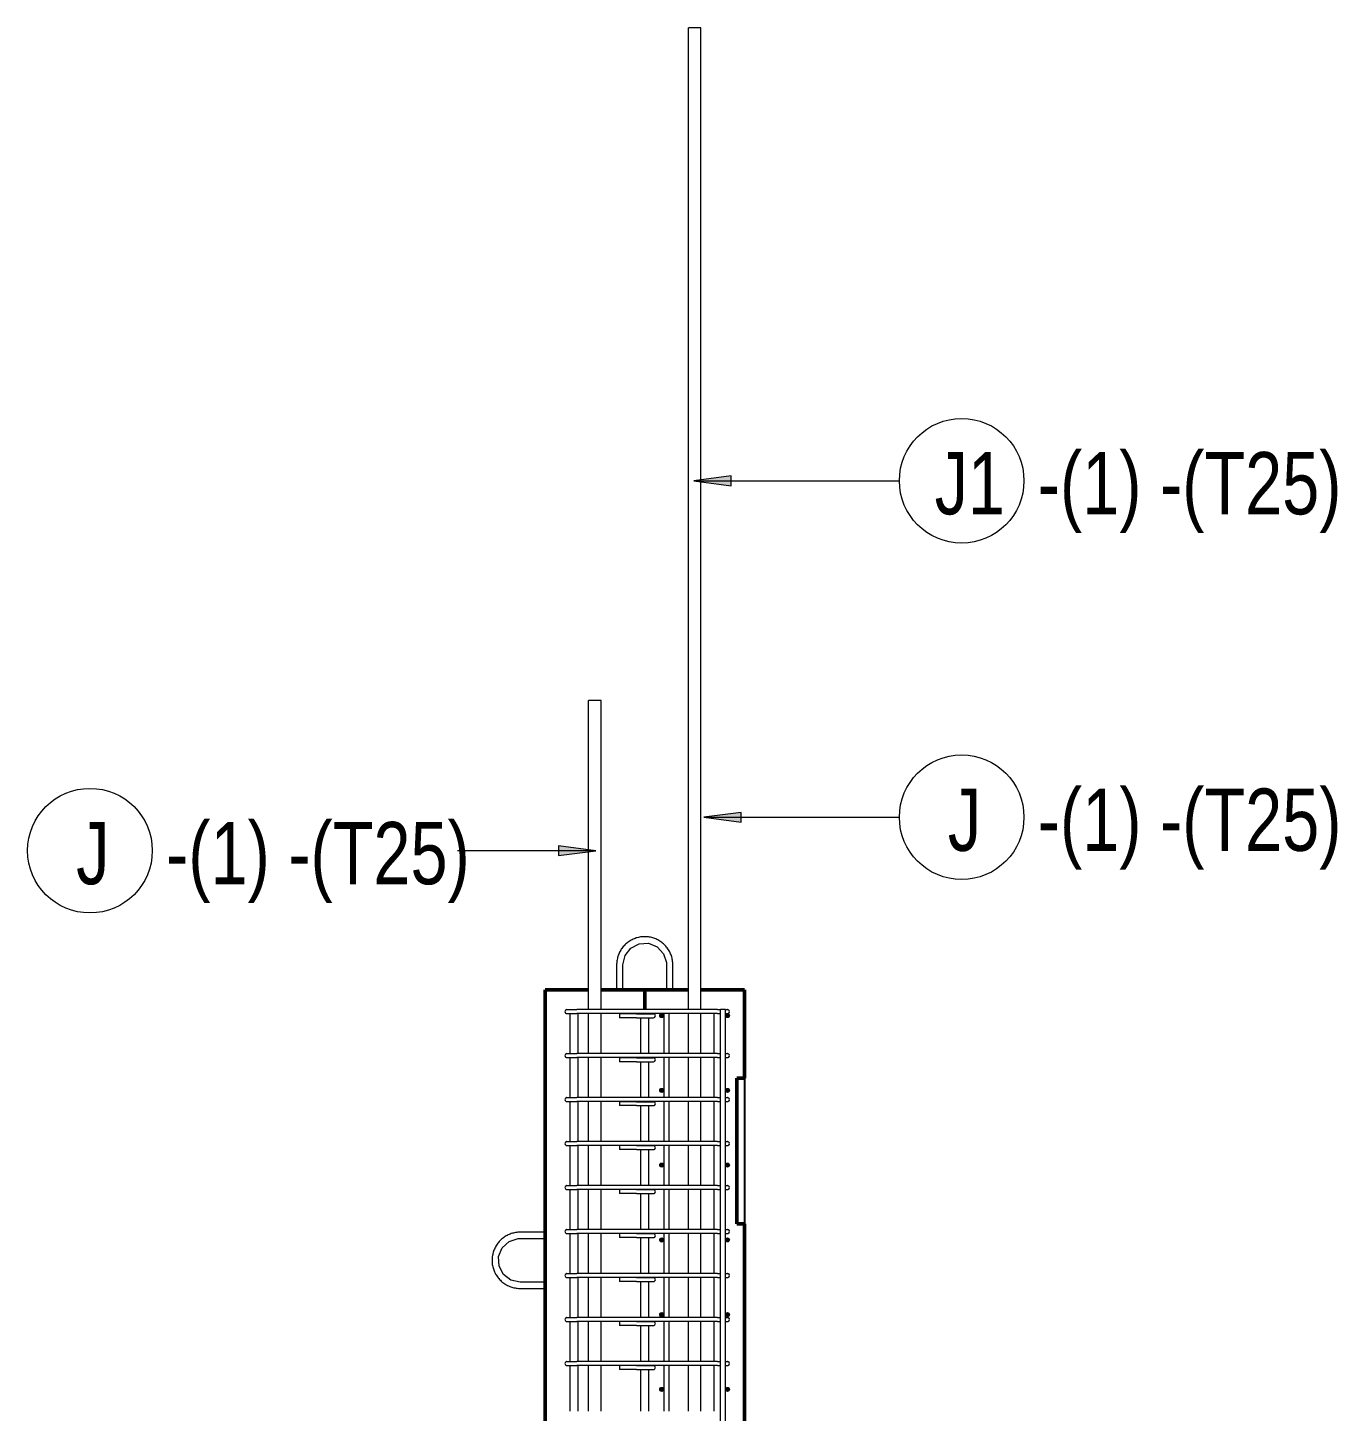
# Model space of a CAD drawing. Header units: millimetres. Extents: x 18954 to 39483, y -1618 to 21231.
# Drawn here: x 19027 to 21654, y 2194 to 4970 of the extents above; entities that cross this region are included whole.
import ezdxf

# ---------------------------------------------------------------- set-up
doc = ezdxf.new("R2010")
doc.units = ezdxf.units.MM
for name, color, linetype, lineweight in [('A-GENM', 13, 'Continuous', 18), ('A-WALL', 113, 'Continuous', 25), ('S-RBAR', 171, 'Continuous', 18), ('S-RBAR-IDEN', 171, 'Continuous', 9)]:
    doc.layers.add(name, color=color, linetype=linetype, lineweight=lineweight)
doc.styles.add('Nirmala UI Semilight', font='NirmalaS.ttf', dxfattribs={"width": 0.8, "height": 125})

# ---------------------------------------------------------------- blocks, each defined once
blk = doc.blocks.new('12_7Ø_ Lifting Insert_COLUMN - 12_9Ø Lifting insert-1653057-Elevation Right 3')
at = {"layer": 'A-GENM'}
for p, q in [((20064.6, 2553.3), (20014.6, 2553.3)), ((20014.6, 2540.6), (20064.6, 2540.6)), ((20064.6, 2453.3), (20014.6, 2453.3)), ((20014.6, 2440.6), (20064.6, 2440.6))]:
    blk.add_line(p, q, dxfattribs=at)
at = {"layer": 'A-GENM', "flags": 128}
for points in [[(20014.6, 2553.3), (20012.3, 2553.3), (20010.1, 2553.2), (20007.8, 2552.9), (20005.6, 2552.6), (20003.4, 2552.2), (20001.2, 2551.7), (19999, 2551.2), (19996.8, 2550.5), (19994.7, 2549.7), (19992.6, 2548.9), (19990.6, 2548), (19988.5, 2547), (19986.6, 2545.9), (19984.6, 2544.7), (19982.8, 2543.5), (19980.9, 2542.2), (19979.1, 2540.8), (19977.4, 2539.4), (19975.7, 2537.8), (19974.1, 2536.3), (19972.6, 2534.6), (19971.1, 2532.9), (19969.7, 2531.1), (19968.4, 2529.3), (19967.2, 2527.4), (19966, 2525.5), (19964.9, 2523.6), (19963.8, 2521.6), (19962.9, 2519.5), (19962, 2517.4), (19961.3, 2515.3), (19960.6, 2513.2), (19960, 2511), (19959.5, 2508.8), (19959, 2506.6), (19958.7, 2504.3), (19958.5, 2502.1), (19958.3, 2499.9), (19958.2, 2497.6), (19958.2, 2495.4), (19958.4, 2493.1), (19958.6, 2490.9), (19958.8, 2488.6), (19959.2, 2486.4), (19959.7, 2484.2), (19960.2, 2482), (19960.9, 2479.9), (19961.6, 2477.7), (19962.4, 2475.6), (19963.3, 2473.6), (19964.3, 2471.5), (19965.4, 2469.5), (19966.5, 2467.6), (19967.7, 2465.7), (19969, 2463.8), (19970.4, 2462), (19971.8, 2460.3), (19973.3, 2458.6), (19974.9, 2457), (19976.5, 2455.4), (19978.2, 2454), (19979.9, 2452.5), (19981.8, 2451.2), (19983.6, 2449.9), (19985.5, 2448.7), (19987.5, 2447.6), (19989.5, 2446.5), (19991.5, 2445.6), (19993.6, 2444.7), (19995.7, 2443.9), (19997.8, 2443.2), (20000, 2442.6), (20002.2, 2442), (20004.4, 2441.6), (20006.6, 2441.2), (20008.9, 2440.9), (20011.1, 2440.8), (20013.4, 2440.7), (20014.6, 2440.6)], [(20014.6, 2453.3), (19996.2, 2457.4), (19981.2, 2468.9), (19972.4, 2485.6), (19971.5, 2504.4), (19978.7, 2521.8), (19992.5, 2534.7), (20010.4, 2540.5), (20014.6, 2540.6)]]:
    blk.add_lwpolyline(points, dxfattribs=at)
blk = doc.blocks.new('12_7Ø_ Lifting Insert_COLUMN - 12_9Ø Lifting insert-V1-Elevation Right 3')
at = {"layer": 'A-GENM'}
for p, q in [((20208.2, 3090), (20208.2, 3040)), ((20220.9, 3040), (20220.9, 3090)), ((20308.2, 3090), (20308.2, 3040)), ((20320.9, 3040), (20320.9, 3090))]:
    blk.add_line(p, q, dxfattribs=at)
at = {"layer": 'A-GENM', "flags": 128}
for points in [[(20320.9, 3090), (20320.9, 3092.3), (20320.7, 3094.5), (20320.5, 3096.7), (20320.2, 3099), (20319.8, 3101.2), (20319.3, 3103.4), (20318.7, 3105.6), (20318.1, 3107.7), (20317.3, 3109.9), (20316.5, 3111.9), (20315.6, 3114), (20314.6, 3116), (20313.5, 3118), (20312.3, 3119.9), (20311.1, 3121.8), (20309.8, 3123.7), (20308.4, 3125.4), (20306.9, 3127.2), (20305.4, 3128.8), (20303.8, 3130.4), (20302.2, 3132), (20300.5, 3133.4), (20298.7, 3134.8), (20296.9, 3136.2), (20295, 3137.4), (20293.1, 3138.6), (20291.1, 3139.7), (20289.1, 3140.7), (20287.1, 3141.7), (20285, 3142.5), (20282.9, 3143.3), (20280.7, 3144), (20278.6, 3144.6), (20276.4, 3145.1), (20274.1, 3145.5), (20271.9, 3145.9), (20269.7, 3146.1), (20267.4, 3146.3), (20265.2, 3146.3), (20262.9, 3146.3), (20260.7, 3146.2), (20258.4, 3146), (20256.2, 3145.7), (20254, 3145.3), (20251.8, 3144.9), (20249.6, 3144.3), (20247.4, 3143.7), (20245.3, 3142.9), (20243.2, 3142.1), (20241.1, 3141.2), (20239.1, 3140.3), (20237.1, 3139.2), (20235.2, 3138.1), (20233.3, 3136.8), (20231.4, 3135.6), (20229.6, 3134.2), (20227.9, 3132.8), (20226.2, 3131.3), (20224.6, 3129.7), (20223, 3128.1), (20221.5, 3126.4), (20220.1, 3124.6), (20218.8, 3122.8), (20217.5, 3121), (20216.3, 3119), (20215.2, 3117.1), (20214.1, 3115.1), (20213.2, 3113.1), (20212.3, 3111), (20211.5, 3108.9), (20210.8, 3106.7), (20210.1, 3104.6), (20209.6, 3102.4), (20209.1, 3100.2), (20208.8, 3098), (20208.5, 3095.7), (20208.3, 3093.5), (20208.2, 3091.2), (20208.2, 3090)], [(20220.9, 3090), (20225, 3108.4), (20236.4, 3123.4), (20253.1, 3132.1), (20272, 3133), (20289.4, 3125.9), (20302.2, 3112.1), (20308, 3094.2), (20308.2, 3090)]]:
    blk.add_lwpolyline(points, dxfattribs=at)
blk = doc.blocks.new('M_Rebar Tag_rfa MARK - ARROW-794226-Elevation Right 3')
at = {"layer": 'S-RBAR-IDEN'}
blk.add_circle((20899.4, -168.2), 125, dxfattribs=at)

msp = doc.modelspace()

# ---------------------------------------------------------------- hatches: boundary and pattern name
at = {"layer": 'S-RBAR'}
h = msp.add_hatch(color=256, dxfattribs=at)
edge = h.paths.add_edge_path()
edge.add_arc((20298.5695, 2988), 4, 0, 360)
for points in [[(20298.5695, 2984), (20302.5695, 2988), (20298.5695, 2992), (20294.89499, 2987.67451)], [(20430.5695, 2984), (20434.5695, 2988), (20430.5695, 2992), (20426.5695, 2988)], [(20298.5695, 2834.03448), (20302.5695, 2838.03448), (20298.5695, 2842.03448), (20294.89499, 2837.70899), (20297.69507, 2834.90892)], [(20430.5695, 2834.03448), (20434.5695, 2838.03448), (20430.5695, 2842.03448), (20426.5695, 2838.03448), (20429.69507, 2834.90892)], [(20298.5695, 2684.06897), (20302.5695, 2688.06897), (20298.5695, 2692.06897), (20294.89499, 2687.74347)], [(20430.5695, 2684.06897), (20434.5695, 2688.06897), (20430.5695, 2692.06897), (20426.5695, 2688.06897)], [(20298.5695, 2534.10345), (20302.5695, 2538.10345), (20298.5695, 2542.10345), (20294.89499, 2537.77796)], [(20430.5695, 2534.10345), (20434.5695, 2538.10345), (20430.5695, 2542.10345), (20426.5695, 2538.10345)], [(20298.5695, 2384.13793), (20302.5695, 2388.13793), (20298.5695, 2392.13793), (20294.89499, 2387.81244)], [(20430.5695, 2384.13793), (20434.5695, 2388.13793), (20430.5695, 2392.13793), (20426.5695, 2388.13793)], [(20298.5695, 2234.17241), (20302.5695, 2238.17241), (20298.5695, 2242.17241), (20294.89499, 2237.84692)], [(20430.5695, 2234.17241), (20434.5695, 2238.17241), (20430.5695, 2242.17241), (20426.5695, 2238.17241)]]:
    msp.add_hatch(color=256, dxfattribs=at).paths.add_polyline_path(points)
h = msp.add_hatch(color=256, dxfattribs=at)
edge = h.paths.add_edge_path()
edge.add_arc((20430.5695, 2988), 4, 0, 360)
h = msp.add_hatch(color=256, dxfattribs=at)
edge = h.paths.add_edge_path()
edge.add_arc((20298.5695, 2838.03448), 4, 0, 360)
h = msp.add_hatch(color=256, dxfattribs=at)
edge = h.paths.add_edge_path()
edge.add_arc((20430.5695, 2838.03448), 4, 0, 360)
h = msp.add_hatch(color=256, dxfattribs=at)
edge = h.paths.add_edge_path()
edge.add_arc((20298.5695, 2688.06897), 4, 0, 360)
h = msp.add_hatch(color=256, dxfattribs=at)
edge = h.paths.add_edge_path()
edge.add_arc((20430.5695, 2688.06897), 4, 0, 360)
h = msp.add_hatch(color=256, dxfattribs=at)
edge = h.paths.add_edge_path()
edge.add_arc((20298.5695, 2538.10345), 4, 0, 360)
h = msp.add_hatch(color=256, dxfattribs=at)
edge = h.paths.add_edge_path()
edge.add_arc((20430.5695, 2538.10345), 4, 0, 360)
h = msp.add_hatch(color=256, dxfattribs=at)
edge = h.paths.add_edge_path()
edge.add_arc((20298.5695, 2388.13793), 4, 0, 360)
h = msp.add_hatch(color=256, dxfattribs=at)
edge = h.paths.add_edge_path()
edge.add_arc((20430.5695, 2388.13793), 4, 0, 360)
h = msp.add_hatch(color=256, dxfattribs=at)
edge = h.paths.add_edge_path()
edge.add_arc((20298.5695, 2238.17241), 4, 0, 360)
h = msp.add_hatch(color=256, dxfattribs=at)
edge = h.paths.add_edge_path()
edge.add_arc((20430.5695, 2238.17241), 4, 0, 360)
at = {"layer": 'S-RBAR-IDEN'}
for points in [[(20362.92438, 4060.9791), (20437.92438, 4051.10516), (20437.92438, 4070.85304)], [(20383.25795, 3385.90447), (20458.25795, 3376.03053), (20458.25795, 3395.77841)], [(20166.55357, 3318.87671), (20091.55357, 3328.75065), (20091.55357, 3309.00277)]]:
    msp.add_hatch(color=256, dxfattribs=at).paths.add_polyline_path(points)

# ---------------------------------------------------------------- linework, layer by layer
at = {"layer": 'A-WALL', "lineweight": 50}
for p, q in [((20064.5695, 3040), (20064.5695, -1395)), ((20152.0695, 3040), (20064.5695, 3040)), ((20352.0695, 3040), (20177.0695, 3040)), ((20264.5695, 3040), (20264.5695, 3000)), ((20464.5695, 3040), (20377.0695, 3040)), ((20464.5695, 2862.14889), (20464.5695, 3040)), ((20449.60856, 2569.93963), (20449.60856, 2862.14889)), ((20449.60856, 2862.14889), (20464.5695, 2862.14889)), ((20464.5695, 2569.93963), (20449.60856, 2569.93963)), ((20464.5695, 1838.12327), (20464.5695, 2569.93963))]:
    msp.add_line(p, q, dxfattribs=at)
at = {"layer": 'A-WALL'}
msp.add_line((20464.5695, 2862.14889), (20464.5695, 2569.93963), dxfattribs=at)
at = {"layer": 'S-RBAR'}
for p, q in [((20377.0695, 4970), (20352.0695, 4970)), ((20352.0695, 3000), (20352.0695, 4970)), ((20377.0695, 3000), (20377.0695, 4970)), ((20177.0695, 3620), (20152.0695, 3620)), ((20152.0695, 3000), (20152.0695, 3620)), ((20177.0695, 3000), (20177.0695, 3620)), ((20108.5695, 3000), (20128.5695, 3000)), ((20410.5695, 3000), (20128.5695, 3000)), ((20410.5695, 3000), (20417.11118, 3000)), ((20426.5695, 3000), (20416.5695, 3000)), ((20416.5695, -1365), (20416.5695, 3000)), ((20426.5695, -1365), (20426.5695, 3000)), ((20427.76157, 3000), (20430.5695, 3000)), ((20108.5695, 2992), (20128.5695, 2992)), ((20115.0695, 2911.75), (20115.0695, 2992)), ((20410.5695, 2992), (20128.5695, 2992)), ((20131.0695, 2911.75), (20131.0695, 2992)), ((20152.0695, 2911.75), (20152.0695, 2992)), ((20177.0695, 2911.75), (20177.0695, 2992)), ((20247.72833, 2991.7745), (20213.7872, 2991.7745)), ((20213.7872, 2991.7745), (20213.7872, 2983.7745)), ((20247.72833, 2983.7745), (20213.7872, 2983.7745)), ((20247.72833, 2991.7745), (20281.87047, 2991.7745)), ((20247.72833, 2983.7745), (20281.87047, 2983.7745)), ((20256.5695, 2911.75), (20256.5695, 2983.7745)), ((20272.5695, 2911.75), (20272.5695, 2983.7745)), ((20298.5695, 2992), (20294.89499, 2987.67451)), ((20294.89499, 2987.67451), (20298.5695, 2984)), ((20302.5695, 2988), (20298.5695, 2992)), ((20298.5695, 2984), (20302.5695, 2988)), ((20303.37047, 2911.75), (20303.37047, 2992)), ((20313.37047, 2911.75), (20313.37047, 2992)), ((20352.0695, 2911.75), (20352.0695, 2992)), ((20377.0695, 2911.75), (20377.0695, 2992)), ((20403.60856, 2911.75), (20403.60856, 2992)), ((20410.5695, 2992), (20417.11118, 2992)), ((20430.5695, 2992), (20426.5695, 2988)), ((20426.5695, 2988), (20430.5695, 2984)), ((20427.76157, 2992), (20430.5695, 2992)), ((20434.5695, 2988), (20430.5695, 2992)), ((20430.5695, 2984), (20434.5695, 2988)), ((20108.5695, 2911.75), (20128.5695, 2911.75)), ((20108.5695, 2903.75), (20128.5695, 2903.75)), ((20115.0695, 2823.5), (20115.0695, 2903.75)), ((20410.5695, 2911.75), (20128.5695, 2911.75)), ((20410.5695, 2903.75), (20128.5695, 2903.75)), ((20131.0695, 2823.5), (20131.0695, 2903.75)), ((20152.0695, 2823.5), (20152.0695, 2903.75)), ((20177.0695, 2823.5), (20177.0695, 2903.75)), ((20247.72833, 2903.54262), (20213.7872, 2903.54262)), ((20213.7872, 2903.54262), (20213.7872, 2895.54262)), ((20247.72833, 2895.54262), (20213.7872, 2895.54262)), ((20247.72833, 2903.54262), (20281.87047, 2903.54262)), ((20247.72833, 2895.54262), (20281.87047, 2895.54262)), ((20256.5695, 2823.5), (20256.5695, 2895.54262)), ((20272.5695, 2823.5), (20272.5695, 2895.54262)), ((20303.37047, 2823.5), (20303.37047, 2903.75)), ((20313.37047, 2823.5), (20313.37047, 2903.75)), ((20352.0695, 2823.5), (20352.0695, 2903.75)), ((20377.0695, 2823.5), (20377.0695, 2903.75)), ((20403.60856, 2823.5), (20403.60856, 2903.75)), ((20410.5695, 2911.75), (20417.11118, 2911.75)), ((20410.5695, 2903.75), (20417.11118, 2903.75)), ((20427.76157, 2911.75), (20430.5695, 2911.75)), ((20427.76157, 2903.75), (20430.5695, 2903.75)), ((20298.5695, 2842.03448), (20294.89499, 2837.70899)), ((20294.89499, 2837.70899), (20297.69507, 2834.90892)), ((20297.69507, 2834.90892), (20298.5695, 2834.03448)), ((20302.5695, 2838.03448), (20298.5695, 2842.03448)), ((20298.5695, 2834.03448), (20302.5695, 2838.03448)), ((20430.5695, 2842.03448), (20426.5695, 2838.03448)), ((20426.5695, 2838.03448), (20429.69507, 2834.90892)), ((20429.69507, 2834.90892), (20430.5695, 2834.03448)), ((20434.5695, 2838.03448), (20430.5695, 2842.03448)), ((20430.5695, 2834.03448), (20434.5695, 2838.03448)), ((20108.5695, 2823.5), (20128.5695, 2823.5)), ((20108.5695, 2815.5), (20128.5695, 2815.5)), ((20115.0695, 2735.25), (20115.0695, 2815.5)), ((20410.5695, 2823.5), (20128.5695, 2823.5)), ((20410.5695, 2815.5), (20128.5695, 2815.5)), ((20131.0695, 2735.25), (20131.0695, 2815.5)), ((20152.0695, 2735.25), (20152.0695, 2815.5)), ((20177.0695, 2735.25), (20177.0695, 2815.5)), ((20247.72833, 2815.31075), (20213.7872, 2815.31075)), ((20213.7872, 2815.31075), (20213.7872, 2807.31075)), ((20247.72833, 2807.31075), (20213.7872, 2807.31075)), ((20247.72833, 2815.31075), (20281.87047, 2815.31075)), ((20247.72833, 2807.31075), (20281.87047, 2807.31075)), ((20256.5695, 2735.25), (20256.5695, 2807.31075)), ((20272.5695, 2735.25), (20272.5695, 2807.31075)), ((20303.37047, 2735.25), (20303.37047, 2815.5)), ((20313.37047, 2735.25), (20313.37047, 2815.5)), ((20352.0695, 2735.25), (20352.0695, 2815.5)), ((20377.0695, 2735.25), (20377.0695, 2815.5)), ((20403.60856, 2735.25), (20403.60856, 2815.5)), ((20410.5695, 2823.5), (20417.11118, 2823.5)), ((20410.5695, 2815.5), (20417.11118, 2815.5)), ((20427.76157, 2823.5), (20430.5695, 2823.5)), ((20427.76157, 2815.5), (20430.5695, 2815.5)), ((20108.5695, 2735.25), (20128.5695, 2735.25)), ((20108.5695, 2727.25), (20128.5695, 2727.25)), ((20115.0695, 2647), (20115.0695, 2727.25)), ((20410.5695, 2735.25), (20128.5695, 2735.25)), ((20410.5695, 2727.25), (20128.5695, 2727.25)), ((20131.0695, 2647), (20131.0695, 2727.25)), ((20152.0695, 2647), (20152.0695, 2727.25)), ((20177.0695, 2647), (20177.0695, 2727.25)), ((20247.72833, 2727.07887), (20213.7872, 2727.07887)), ((20213.7872, 2727.07887), (20213.7872, 2719.07887)), ((20247.72833, 2727.07887), (20281.87047, 2727.07887)), ((20303.37047, 2647), (20303.37047, 2727.25)), ((20313.37047, 2647), (20313.37047, 2727.25)), ((20352.0695, 2647), (20352.0695, 2727.25)), ((20377.0695, 2647), (20377.0695, 2727.25)), ((20403.60856, 2647), (20403.60856, 2727.25)), ((20410.5695, 2735.25), (20417.11118, 2735.25)), ((20410.5695, 2727.25), (20417.11118, 2727.25)), ((20427.76157, 2735.25), (20430.5695, 2735.25)), ((20427.76157, 2727.25), (20430.5695, 2727.25)), ((20247.72833, 2719.07887), (20213.7872, 2719.07887)), ((20247.72833, 2719.07887), (20281.87047, 2719.07887)), ((20256.5695, 2647), (20256.5695, 2719.07887)), ((20272.5695, 2647), (20272.5695, 2719.07887)), ((20298.5695, 2692.06897), (20294.89499, 2687.74347)), ((20294.89499, 2687.74347), (20298.5695, 2684.06897)), ((20302.5695, 2688.06897), (20298.5695, 2692.06897)), ((20298.5695, 2684.06897), (20302.5695, 2688.06897)), ((20430.5695, 2692.06897), (20426.5695, 2688.06897)), ((20426.5695, 2688.06897), (20430.5695, 2684.06897)), ((20434.5695, 2688.06897), (20430.5695, 2692.06897)), ((20430.5695, 2684.06897), (20434.5695, 2688.06897)), ((20108.5695, 2647), (20128.5695, 2647)), ((20108.5695, 2639), (20128.5695, 2639)), ((20115.0695, 2558.75), (20115.0695, 2639)), ((20410.5695, 2647), (20128.5695, 2647)), ((20410.5695, 2639), (20128.5695, 2639)), ((20131.0695, 2558.75), (20131.0695, 2639)), ((20152.0695, 2558.75), (20152.0695, 2639)), ((20177.0695, 2558.75), (20177.0695, 2639)), ((20247.72833, 2638.84699), (20213.7872, 2638.84699)), ((20213.7872, 2638.84699), (20213.7872, 2630.84699)), ((20247.72833, 2638.84699), (20281.87047, 2638.84699)), ((20303.37047, 2558.75), (20303.37047, 2639)), ((20313.37047, 2558.75), (20313.37047, 2639)), ((20352.0695, 2558.75), (20352.0695, 2639)), ((20377.0695, 2558.75), (20377.0695, 2639)), ((20403.60856, 2558.75), (20403.60856, 2639)), ((20410.5695, 2647), (20417.11118, 2647)), ((20410.5695, 2639), (20417.11118, 2639)), ((20427.76157, 2647), (20430.5695, 2647)), ((20427.76157, 2639), (20430.5695, 2639)), ((20247.72833, 2630.84699), (20213.7872, 2630.84699)), ((20247.72833, 2630.84699), (20281.87047, 2630.84699)), ((20256.5695, 2558.75), (20256.5695, 2630.84699)), ((20272.5695, 2558.75), (20272.5695, 2630.84699)), ((20108.5695, 2558.75), (20128.5695, 2558.75)), ((20410.5695, 2558.75), (20128.5695, 2558.75)), ((20410.5695, 2558.75), (20417.11118, 2558.75)), ((20427.76157, 2558.75), (20430.5695, 2558.75)), ((20108.5695, 2550.75), (20128.5695, 2550.75)), ((20115.0695, 2470.5), (20115.0695, 2550.75)), ((20410.5695, 2550.75), (20128.5695, 2550.75)), ((20131.0695, 2470.5), (20131.0695, 2550.75)), ((20152.0695, 2470.5), (20152.0695, 2550.75)), ((20177.0695, 2470.5), (20177.0695, 2550.75)), ((20247.72833, 2550.61511), (20213.7872, 2550.61511)), ((20213.7872, 2550.61511), (20213.7872, 2542.61511)), ((20247.72833, 2542.61511), (20213.7872, 2542.61511)), ((20247.72833, 2550.61511), (20281.87047, 2550.61511)), ((20247.72833, 2542.61511), (20281.87047, 2542.61511)), ((20256.5695, 2470.5), (20256.5695, 2542.61511)), ((20272.5695, 2470.5), (20272.5695, 2542.61511)), ((20298.5695, 2542.10345), (20294.89499, 2537.77796)), ((20294.89499, 2537.77796), (20298.5695, 2534.10345)), ((20302.5695, 2538.10345), (20298.5695, 2542.10345)), ((20298.5695, 2534.10345), (20302.5695, 2538.10345)), ((20303.37047, 2470.5), (20303.37047, 2550.75)), ((20313.37047, 2470.5), (20313.37047, 2550.75)), ((20352.0695, 2470.5), (20352.0695, 2550.75)), ((20377.0695, 2470.5), (20377.0695, 2550.75)), ((20403.60856, 2470.5), (20403.60856, 2550.75)), ((20410.5695, 2550.75), (20417.11118, 2550.75)), ((20430.5695, 2542.10345), (20426.5695, 2538.10345)), ((20426.5695, 2538.10345), (20430.5695, 2534.10345)), ((20427.76157, 2550.75), (20430.5695, 2550.75)), ((20434.5695, 2538.10345), (20430.5695, 2542.10345)), ((20430.5695, 2534.10345), (20434.5695, 2538.10345)), ((20108.5695, 2470.5), (20128.5695, 2470.5)), ((20108.5695, 2462.5), (20128.5695, 2462.5)), ((20115.0695, 2382.25), (20115.0695, 2462.5)), ((20410.5695, 2470.5), (20128.5695, 2470.5)), ((20410.5695, 2462.5), (20128.5695, 2462.5)), ((20131.0695, 2382.25), (20131.0695, 2462.5)), ((20152.0695, 2382.25), (20152.0695, 2462.5)), ((20177.0695, 2382.25), (20177.0695, 2462.5)), ((20247.72833, 2462.38323), (20213.7872, 2462.38323)), ((20213.7872, 2462.38323), (20213.7872, 2454.38323)), ((20247.72833, 2454.38323), (20213.7872, 2454.38323)), ((20247.72833, 2462.38323), (20281.87047, 2462.38323)), ((20247.72833, 2454.38323), (20281.87047, 2454.38323)), ((20256.5695, 2382.25), (20256.5695, 2454.38323)), ((20272.5695, 2382.25), (20272.5695, 2454.38323)), ((20303.37047, 2382.25), (20303.37047, 2462.5)), ((20313.37047, 2382.25), (20313.37047, 2462.5)), ((20352.0695, 2382.25), (20352.0695, 2462.5)), ((20377.0695, 2382.25), (20377.0695, 2462.5)), ((20403.60856, 2382.25), (20403.60856, 2462.5)), ((20410.5695, 2470.5), (20417.11118, 2470.5)), ((20410.5695, 2462.5), (20417.11118, 2462.5)), ((20427.76157, 2470.5), (20430.5695, 2470.5)), ((20427.76157, 2462.5), (20430.5695, 2462.5)), ((20298.5695, 2392.13793), (20294.89499, 2387.81244)), ((20294.89499, 2387.81244), (20298.5695, 2384.13793)), ((20302.5695, 2388.13793), (20298.5695, 2392.13793)), ((20298.5695, 2384.13793), (20302.5695, 2388.13793)), ((20430.5695, 2392.13793), (20426.5695, 2388.13793)), ((20426.5695, 2388.13793), (20430.5695, 2384.13793)), ((20434.5695, 2388.13793), (20430.5695, 2392.13793)), ((20430.5695, 2384.13793), (20434.5695, 2388.13793)), ((20108.5695, 2382.25), (20128.5695, 2382.25)), ((20108.5695, 2374.25), (20128.5695, 2374.25)), ((20115.0695, 2294), (20115.0695, 2374.25)), ((20410.5695, 2382.25), (20128.5695, 2382.25)), ((20410.5695, 2374.25), (20128.5695, 2374.25)), ((20131.0695, 2294), (20131.0695, 2374.25)), ((20152.0695, 2294), (20152.0695, 2374.25)), ((20177.0695, 2294), (20177.0695, 2374.25)), ((20247.72833, 2374.15135), (20213.7872, 2374.15135)), ((20213.7872, 2374.15135), (20213.7872, 2366.15135)), ((20247.72833, 2366.15135), (20213.7872, 2366.15135)), ((20247.72833, 2374.15135), (20281.87047, 2374.15135)), ((20247.72833, 2366.15135), (20281.87047, 2366.15135)), ((20256.5695, 2294), (20256.5695, 2366.15135)), ((20272.5695, 2294), (20272.5695, 2366.15135)), ((20303.37047, 2294), (20303.37047, 2374.25)), ((20313.37047, 2294), (20313.37047, 2374.25)), ((20352.0695, 2294), (20352.0695, 2374.25)), ((20377.0695, 2294), (20377.0695, 2374.25)), ((20403.60856, 2294), (20403.60856, 2374.25)), ((20410.5695, 2382.25), (20417.11118, 2382.25)), ((20410.5695, 2374.25), (20417.11118, 2374.25)), ((20427.76157, 2382.25), (20430.5695, 2382.25)), ((20427.76157, 2374.25), (20430.5695, 2374.25)), ((20108.5695, 2294), (20128.5695, 2294)), ((20108.5695, 2286), (20128.5695, 2286)), ((20115.0695, 2194.0625), (20115.0695, 2286)), ((20410.5695, 2294), (20128.5695, 2294)), ((20410.5695, 2286), (20128.5695, 2286)), ((20131.0695, 2194.0625), (20131.0695, 2286)), ((20152.0695, 2194.0625), (20152.0695, 2286)), ((20177.0695, 2194.0625), (20177.0695, 2286)), ((20247.72833, 2285.91947), (20213.7872, 2285.91947)), ((20213.7872, 2285.91947), (20213.7872, 2277.91947)), ((20247.72833, 2277.91947), (20213.7872, 2277.91947)), ((20247.72833, 2285.91947), (20281.87047, 2285.91947)), ((20247.72833, 2277.91947), (20281.87047, 2277.91947)), ((20256.5695, 2194.0625), (20256.5695, 2277.91947)), ((20272.5695, 2194.0625), (20272.5695, 2277.91947)), ((20303.37047, 2194.0625), (20303.37047, 2286)), ((20313.37047, 2194.0625), (20313.37047, 2286)), ((20352.0695, 2194.0625), (20352.0695, 2286)), ((20377.0695, 2194.0625), (20377.0695, 2286)), ((20403.60856, 2194.0625), (20403.60856, 2286)), ((20410.5695, 2294), (20417.11118, 2294)), ((20410.5695, 2286), (20417.11118, 2286)), ((20427.76157, 2294), (20430.5695, 2294)), ((20427.76157, 2286), (20430.5695, 2286)), ((20298.5695, 2242.17241), (20294.89499, 2237.84692)), ((20294.89499, 2237.84692), (20298.5695, 2234.17241)), ((20302.5695, 2238.17241), (20298.5695, 2242.17241)), ((20298.5695, 2234.17241), (20302.5695, 2238.17241)), ((20430.5695, 2242.17241), (20426.5695, 2238.17241)), ((20426.5695, 2238.17241), (20430.5695, 2234.17241)), ((20434.5695, 2238.17241), (20430.5695, 2242.17241)), ((20430.5695, 2234.17241), (20434.5695, 2238.17241))]:
    msp.add_line(p, q, dxfattribs=at)
for centre in [(20298.5695, 2988), (20430.5695, 2988), (20298.5695, 2838.03448), (20430.5695, 2838.03448), (20298.5695, 2688.06897), (20430.5695, 2688.06897), (20298.5695, 2538.10345), (20430.5695, 2538.10345), (20298.5695, 2388.13793), (20430.5695, 2388.13793), (20298.5695, 2238.17241), (20430.5695, 2238.17241)]:
    msp.add_circle(centre, 4, dxfattribs=at)
for centre, start, end in [((20108.5695, 2996), 90, 270), ((20108.5695, 2996), 120, 165), ((20108.5695, 2996), 120, 165), ((20108.5695, 2996), 90, 105), ((20108.5695, 2996), 90, 105), ((20430.5695, 2996), 75, 90), ((20430.5695, 2996), 270, 90), ((20430.5695, 2996), 15, 60), ((20108.5695, 2996), 195, 240), ((20108.5695, 2996), 195, 240), ((20281.87047, 2987.7745), 75, 90), ((20281.87047, 2987.7745), 270, 90), ((20281.87047, 2987.7745), 15, 60), ((20281.87047, 2987.7745), 300, 345), ((20430.5695, 2996), 300, 345), ((20108.5695, 2907.75), 90, 270), ((20108.5695, 2907.75), 120, 165), ((20108.5695, 2907.75), 120, 165), ((20108.5695, 2907.75), 195, 240), ((20108.5695, 2907.75), 195, 240), ((20108.5695, 2907.75), 90, 105), ((20108.5695, 2907.75), 90, 105), ((20281.87047, 2899.54262), 75, 90), ((20281.87047, 2899.54262), 270, 90), ((20281.87047, 2899.54262), 15, 60), ((20281.87047, 2899.54262), 300, 345), ((20430.5695, 2907.75), 75, 90), ((20430.5695, 2907.75), 270, 90), ((20430.5695, 2907.75), 15, 60), ((20430.5695, 2907.75), 300, 345), ((20108.5695, 2819.5), 90, 270), ((20108.5695, 2819.5), 120, 165), ((20108.5695, 2819.5), 120, 165), ((20108.5695, 2819.5), 195, 240), ((20108.5695, 2819.5), 195, 240), ((20108.5695, 2819.5), 90, 105), ((20108.5695, 2819.5), 90, 105), ((20281.87047, 2811.31075), 75, 90), ((20281.87047, 2811.31075), 270, 90), ((20281.87047, 2811.31075), 15, 60), ((20281.87047, 2811.31075), 300, 345), ((20430.5695, 2819.5), 75, 90), ((20430.5695, 2819.5), 270, 90), ((20430.5695, 2819.5), 15, 60), ((20430.5695, 2819.5), 300, 345), ((20108.5695, 2731.25), 90, 270), ((20108.5695, 2731.25), 120, 165), ((20108.5695, 2731.25), 120, 165), ((20108.5695, 2731.25), 195, 240), ((20108.5695, 2731.25), 195, 240), ((20108.5695, 2731.25), 90, 105), ((20108.5695, 2731.25), 90, 105), ((20281.87047, 2723.07887), 75, 90), ((20281.87047, 2723.07887), 270, 90), ((20281.87047, 2723.07887), 15, 60), ((20281.87047, 2723.07887), 300, 345), ((20430.5695, 2731.25), 75, 90), ((20430.5695, 2731.25), 270, 90), ((20430.5695, 2731.25), 15, 60), ((20430.5695, 2731.25), 300, 345), ((20108.5695, 2643), 90, 270), ((20108.5695, 2643), 120, 165), ((20108.5695, 2643), 120, 165), ((20108.5695, 2643), 195, 240), ((20108.5695, 2643), 195, 240), ((20108.5695, 2643), 90, 105), ((20108.5695, 2643), 90, 105), ((20281.87047, 2634.84699), 75, 90), ((20281.87047, 2634.84699), 270, 90), ((20281.87047, 2634.84699), 15, 60), ((20430.5695, 2643), 75, 90), ((20430.5695, 2643), 270, 90), ((20430.5695, 2643), 15, 60), ((20430.5695, 2643), 300, 345), ((20281.87047, 2634.84699), 300, 345), ((20108.5695, 2554.75), 90, 270), ((20108.5695, 2554.75), 120, 165), ((20108.5695, 2554.75), 120, 165), ((20108.5695, 2554.75), 90, 105), ((20108.5695, 2554.75), 90, 105), ((20430.5695, 2554.75), 75, 90), ((20430.5695, 2554.75), 270, 90), ((20430.5695, 2554.75), 15, 60), ((20108.5695, 2554.75), 195, 240), ((20108.5695, 2554.75), 195, 240), ((20281.87047, 2546.61511), 75, 90), ((20281.87047, 2546.61511), 270, 90), ((20281.87047, 2546.61511), 15, 60), ((20281.87047, 2546.61511), 300, 345), ((20430.5695, 2554.75), 300, 345), ((20108.5695, 2466.5), 90, 270), ((20108.5695, 2466.5), 120, 165), ((20108.5695, 2466.5), 120, 165), ((20108.5695, 2466.5), 195, 240), ((20108.5695, 2466.5), 195, 240), ((20108.5695, 2466.5), 90, 105), ((20108.5695, 2466.5), 90, 105), ((20281.87047, 2458.38323), 75, 90), ((20281.87047, 2458.38323), 270, 90), ((20281.87047, 2458.38323), 15, 60), ((20281.87047, 2458.38323), 300, 345), ((20430.5695, 2466.5), 75, 90), ((20430.5695, 2466.5), 270, 90), ((20430.5695, 2466.5), 15, 60), ((20430.5695, 2466.5), 300, 345), ((20108.5695, 2378.25), 90, 270), ((20108.5695, 2378.25), 120, 165), ((20108.5695, 2378.25), 120, 165), ((20108.5695, 2378.25), 195, 240), ((20108.5695, 2378.25), 195, 240), ((20108.5695, 2378.25), 90, 105), ((20108.5695, 2378.25), 90, 105), ((20281.87047, 2370.15135), 75, 90), ((20281.87047, 2370.15135), 270, 90), ((20281.87047, 2370.15135), 15, 60), ((20281.87047, 2370.15135), 300, 345), ((20430.5695, 2378.25), 75, 90), ((20430.5695, 2378.25), 270, 90), ((20430.5695, 2378.25), 15, 60), ((20430.5695, 2378.25), 300, 345), ((20108.5695, 2290), 90, 270), ((20108.5695, 2290), 120, 165), ((20108.5695, 2290), 120, 165), ((20108.5695, 2290), 195, 240), ((20108.5695, 2290), 195, 240), ((20108.5695, 2290), 90, 105), ((20108.5695, 2290), 90, 105), ((20281.87047, 2281.91947), 75, 90), ((20281.87047, 2281.91947), 270, 90), ((20281.87047, 2281.91947), 15, 60), ((20281.87047, 2281.91947), 300, 345), ((20430.5695, 2290), 75, 90), ((20430.5695, 2290), 270, 90), ((20430.5695, 2290), 15, 60), ((20430.5695, 2290), 300, 345)]:
    msp.add_arc(centre, 4, start, end, dxfattribs=at)
at = {"layer": 'S-RBAR-IDEN'}
for p, q in [((20437.92438, 4070.85304), (20362.92438, 4060.9791)), ((20362.92438, 4060.9791), (20437.92438, 4051.10516)), ((20362.92438, 4060.9791), (20775.41561, 4060.9791)), ((20437.92438, 4051.10516), (20437.92438, 4070.85304)), ((20458.25795, 3395.77841), (20383.25795, 3385.90447)), ((20458.25795, 3376.03053), (20458.25795, 3395.77841)), ((20383.25795, 3385.90447), (20458.25795, 3376.03053)), ((20383.25795, 3385.90447), (20775.41561, 3385.90447)), ((20166.55357, 3318.87671), (19889.1965, 3318.87671)), ((20166.55357, 3318.87671), (20091.55357, 3328.75065)), ((20091.55357, 3328.75065), (20091.55357, 3309.00277)), ((20091.55357, 3309.00277), (20166.55357, 3318.87671))]:
    msp.add_line(p, q, dxfattribs=at)

# ---------------------------------------------------------------- block references
at = {"layer": 'A-GENM'}
for name in ['12_7Ø_ Lifting Insert_COLUMN - 12_9Ø Lifting insert-V1-Elevation Right 3', '12_7Ø_ Lifting Insert_COLUMN - 12_9Ø Lifting insert-1653057-Elevation Right 3']:
    msp.add_blockref(name, (0, 0), dxfattribs=at)
at = {"layer": 'S-RBAR-IDEN'}
for p in [(1, 4229.20489), (1, 3554.13026), (-1747.78329, 3487.1025)]:
    msp.add_blockref('M_Rebar Tag_rfa MARK - ARROW-794226-Elevation Right 3', p, dxfattribs=at)

# ---------------------------------------------------------------- texts
at = {"layer": 'S-RBAR-IDEN', "char_height": 125, "attachment_point": 1, "style": 'Nirmala UI Semilight'}
for s, insert, width in [('J1', (20846.25415, 4118.58148), 121.8565), ('-(1) -(T25)', (21053.17979, 4118.58148), 705.485), ('J', (20872.65415, 3443.50685), 57.7215), ('-(1) -(T25)', (21053.17979, 3443.50685), 705.485), ('J', (19123.87086, 3376.47909), 57.7215), ('-(1) -(T25)', (19304.3965, 3376.47909), 705.485)]:
    msp.add_mtext(s, dxfattribs=dict(at, insert=insert, width=width))

doc.saveas('drawing.dxf')
